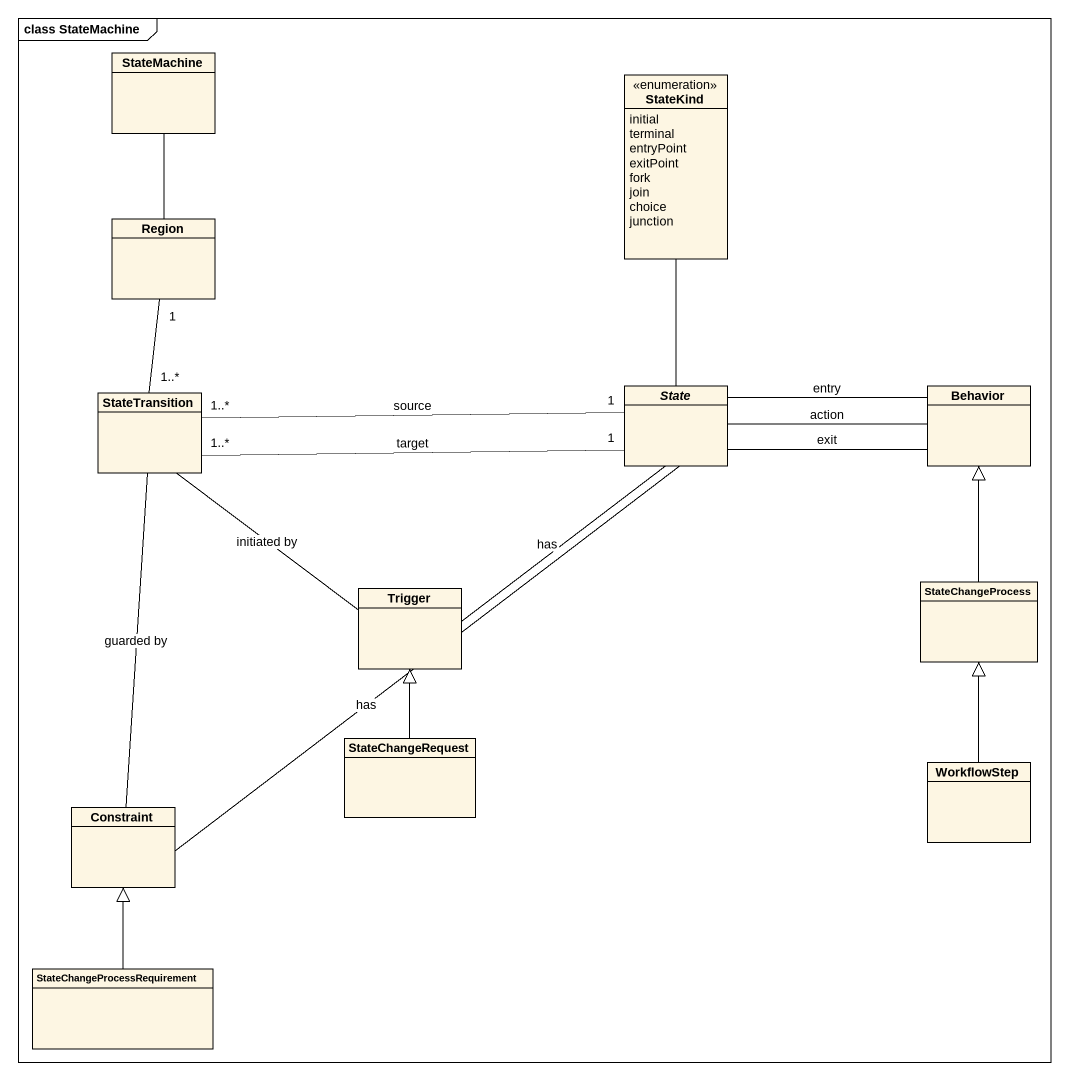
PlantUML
@startuml
mainframe class StateMachine
hide circle
hide empty members
class StateMachine
enum StateKind {
  initial
  terminal
  entryPoint
  exitPoint
  fork
  join
  choice
  junction
}
class Region
class StateTransition
abstract class "State" as State_
class Behavior
class StateChangeProcess
class Trigger
class StateChangeRequest
class WorkflowStep
class Constraint
class "StateChangeProcessRequirement" as StateChangeProcessRequiremen
StateMachine -- Region
Region "1" -- "1..*" StateTransition
StateTransition "1..*" -right- "1" State_ : source
StateTransition "1..*" -right- "1" State_ : target
StateTransition -- Trigger : initiated by
StateTransition -- Constraint : guarded by
State_ -up- StateKind
State_ -right- Behavior : entry
State_ -right- Behavior : action
State_ -right- Behavior : exit
State_ -- Trigger : has
StateChangeProcess -up-|> Behavior
StateChangeRequest -up-|> Trigger
WorkflowStep -up-|> StateChangeProcess
Constraint -up- State_ : has
StateChangeProcessRequiremen -up-|> Constraint
@enduml
